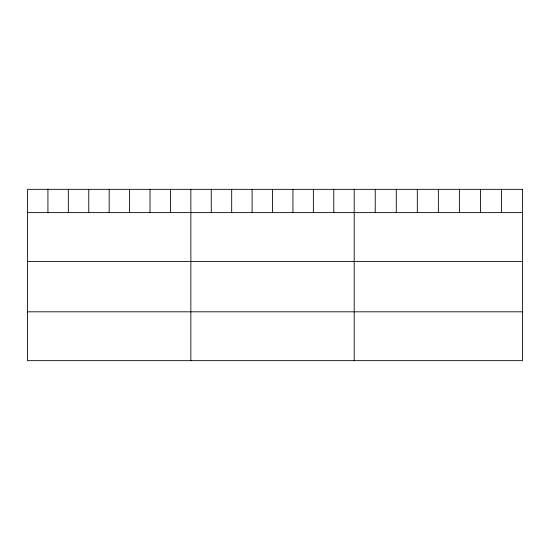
<?xml version="1.0" encoding="UTF-8"?>
<svg xmlns="http://www.w3.org/2000/svg" width="550" height="550" viewBox="0 0 550 550"><rect width="100%" height="100%" fill="white"/><g stroke="black" fill="none" stroke-linecap="round" stroke-linejoin="round"><path stroke-width="0.82" d="M27.5 212.616L522.5 212.616M27.5 261.47L522.5 261.47M27.5 311.809L522.5 311.809M501.462 189.337L501.462 212.616M480.425 189.337L480.425 212.616M459.388 189.337L459.388 212.616M438.35 189.337L438.35 212.616M417.312 189.337L417.312 212.616M396.275 189.337L396.275 212.616M375.237 189.337L375.237 212.616M354.2 189.337L354.2 360.663M333.781 189.337L333.781 212.616M313.363 189.337L313.363 212.616M292.944 189.337L292.944 212.616M272.525 189.337L272.525 212.616M252.106 189.337L252.106 212.616M231.688 189.337L231.688 212.616M211.269 189.337L211.269 212.616M190.85 189.337L190.85 360.663M170.431 189.337L170.431 212.616M150.012 189.337L150.012 212.616M129.594 189.337L129.594 212.616M109.175 189.337L109.175 212.616M88.756 189.337L88.756 212.616M68.338 189.337L68.338 212.616M47.919 189.337L47.919 212.616M522.5 189.337L27.5 189.337L27.5 360.663L522.5 360.663L522.5 189.337"/></g></svg>
